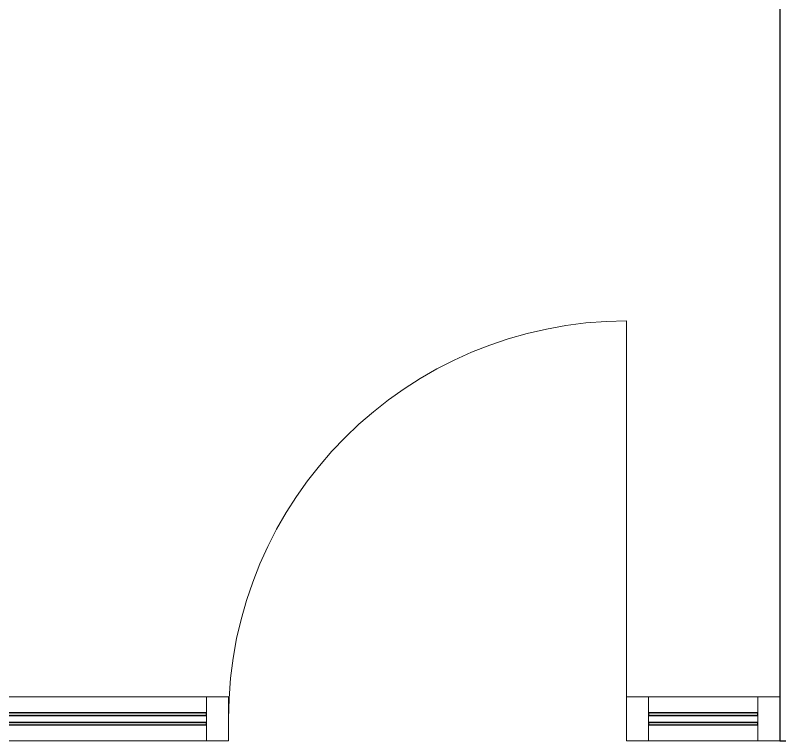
# Model space of a CAD drawing. Header units: millimetres. Extents: x 155927 to 317870, y -36033 to 97293.
# Drawn here: x 220091 to 221839, y 15108 to 16767 of the extents above; entities that cross this region are included whole.
import ezdxf

# ---------------------------------------------------------------- set-up
doc = ezdxf.new("R2010")
doc.units = ezdxf.units.MM
doc.header["$MEASUREMENT"] = 0
for name, color, linetype, lineweight in [('A-DOOR', 4, 'CONTINUOUS', 9), ('A-GLAZ-CURT', 7, 'CONTINUOUS', 9), ('A-GLAZ-CWMG', 7, 'CONTINUOUS', 9), ('I-WALL', 7, 'CONTINUOUS', 9)]:
    doc.layers.add(name, color=color, linetype=linetype, lineweight=lineweight)

msp = doc.modelspace()

# ---------------------------------------------------------------- hatches: boundary and pattern name
at = {"layer": 'A-GLAZ-CURT'}
h = msp.add_hatch(color=256, dxfattribs=at)
h.paths.add_polyline_path([(220227.7, 15143.6), (220528.8, 15143.6), (220528.8, 15149.6), (219900.8, 15149.6), (219900.8, 15143.6)], flags=0)
h.paths.add_polyline_path([(220528.8, 15165.6), (220528.8, 15171.6), (219900.8, 15171.6), (219900.8, 15165.6), (220227.7, 15165.6)], flags=0)
h = msp.add_hatch(color=256, dxfattribs=at)
h.paths.add_polyline_path([(221788.8, 15143.6), (221788.8, 15149.6), (221538.8, 15149.6), (221538.8, 15143.6)], flags=0)
h.paths.add_polyline_path([(221788.8, 15165.6), (221788.8, 15171.6), (221538.8, 15171.6), (221538.8, 15165.6)], flags=0)

# ---------------------------------------------------------------- linework, layer by layer
at = {"layer": 'A-DOOR', "lineweight": 20}
msp.add_line((221488.8, 15157.6), (221488.8, 16067.6), dxfattribs=at)
at = {"layer": 'A-DOOR'}
msp.add_arc((221488.8, 15157.6), 910, 90, 180, dxfattribs=at)
at = {"layer": 'A-GLAZ-CURT', "lineweight": 30}
for p, q in [((220528.8, 15171.6), (219900.8, 15171.6)), ((220528.8, 15165.6), (220528.8, 15171.6)), ((221788.8, 15171.6), (221538.8, 15171.6)), ((221538.8, 15171.6), (221538.8, 15165.6)), ((221788.8, 15165.6), (221788.8, 15171.6)), ((219900.8, 15165.6), (220528.8, 15165.6)), ((221538.8, 15165.6), (221788.8, 15165.6)), ((220528.8, 15149.6), (219900.8, 15149.6)), ((219900.8, 15143.6), (220528.8, 15143.6)), ((220528.8, 15143.6), (220528.8, 15149.6)), ((221788.8, 15149.6), (221538.8, 15149.6)), ((221538.8, 15149.6), (221538.8, 15143.6)), ((221538.8, 15143.6), (221788.8, 15143.6)), ((221788.8, 15143.6), (221788.8, 15149.6))]:
    msp.add_line(p, q, dxfattribs=at)
at = {"layer": 'A-GLAZ-CWMG'}
for p, q in [((220528.8, 15207.6), (219900.8, 15207.6)), ((221788.8, 15207.6), (221538.8, 15207.6)), ((220528.8, 15107.6), (219900.8, 15107.6)), ((221788.8, 15107.6), (221538.8, 15107.6))]:
    msp.add_line(p, q, dxfattribs=at)
at = {"layer": 'A-GLAZ-CWMG', "lineweight": 20, "extrusion": (0, 0, -1)}
for p, q in [((220578.8, 15207.6), (220528.8, 15207.6)), ((220528.8, 15207.6), (220528.8, 15107.6)), ((220578.8, 15107.6), (220578.8, 15207.6)), ((221538.8, 15207.6), (221488.8, 15207.6)), ((221488.8, 15207.6), (221488.8, 15107.6)), ((221538.8, 15107.6), (221538.8, 15207.6)), ((221838.8, 15207.6), (221788.8, 15207.6)), ((221788.8, 15207.6), (221788.8, 15107.6)), ((221838.8, 15107.6), (221838.8, 15207.6)), ((220528.8, 15107.6), (220578.8, 15107.6)), ((221488.8, 15107.6), (221538.8, 15107.6)), ((221788.8, 15107.6), (221838.8, 15107.6))]:
    msp.add_line(p, q, dxfattribs=at)
at = {"layer": 'I-WALL', "lineweight": 30}
for p, q in [((221838.8, 20077.6), (221838.8, 15107.6)), ((221838.8, 15107.6), (221940.8, 15107.6))]:
    msp.add_line(p, q, dxfattribs=at)

doc.saveas('drawing.dxf')
